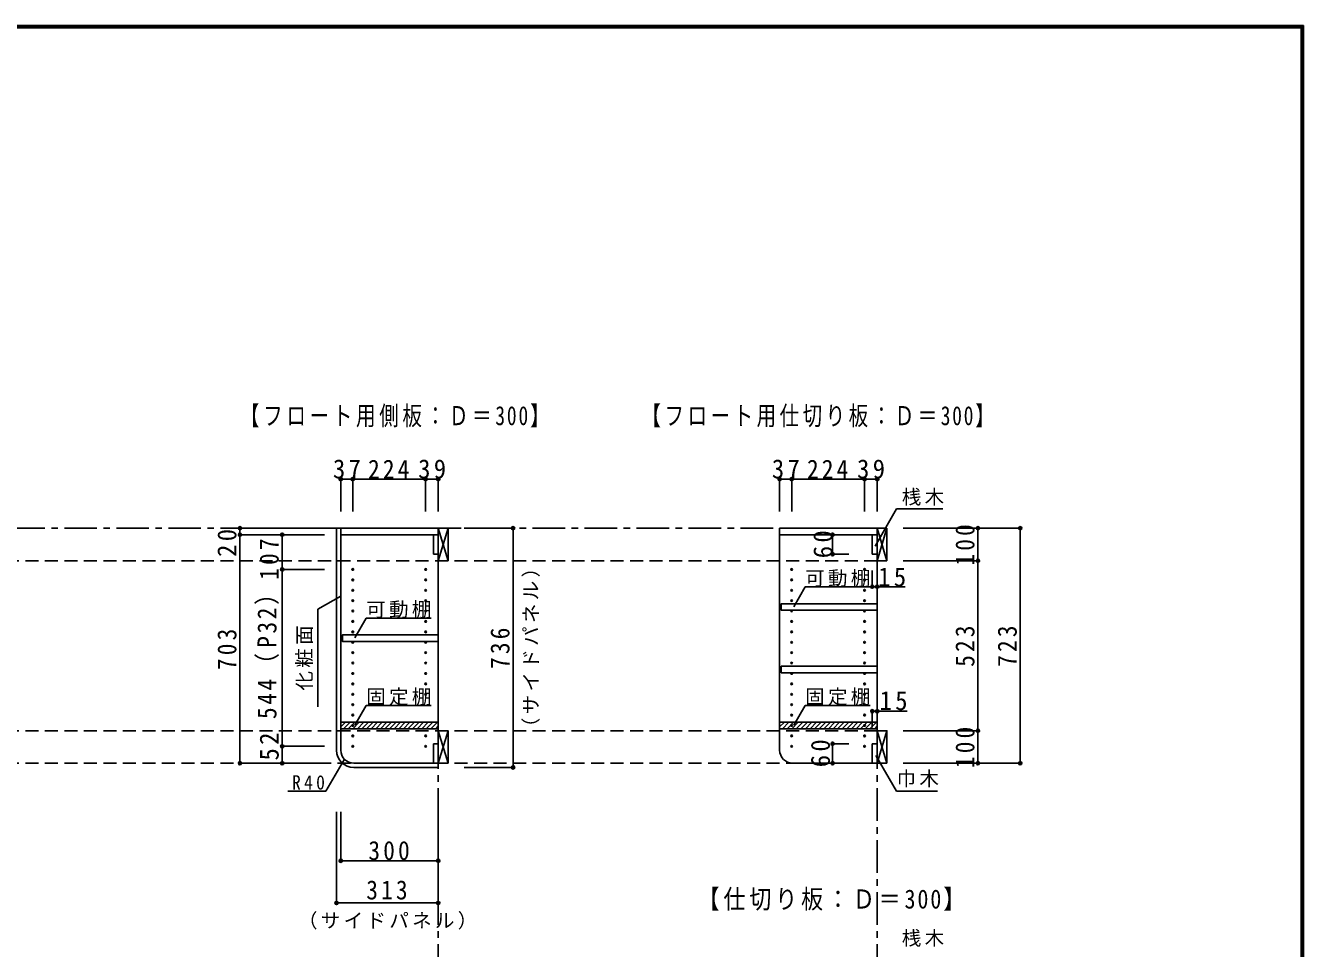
# Model space of a CAD drawing. Units: millimetres at full size, sheet at 1:20. Extents: x -3922 to 3878, y -2932 to 2722.
# Drawn here: x -53 to 3878, y -117 to 2722 of the extents above; entities that cross this region are included whole.
import ezdxf

# ---------------------------------------------------------------- set-up
doc = ezdxf.new("R2010")
doc.units = ezdxf.units.MM
doc.header["$LTSCALE"] = 20
doc.header["$PDMODE"] = 32
doc.header["$PDSIZE"] = 10
doc.linetypes.add('CHAIN1', pattern=[8, 5, -1, 1, -1])
doc.linetypes.add('DASHED2', pattern=[3, 2, -1])
for name, color, linetype in [('0-2_本体', 2, 'Continuous'), ('0-3_固定棚', 3, 'Continuous'), ('0-4_可動棚', 3, 'Continuous'), ('0-5', 4, 'Continuous'), ('0-7_桟木・巾木', 2, 'Continuous'), ('0-8_引き出し', 3, 'Continuous'), ('0-A_文字', 7, 'Continuous'), ('0-B_寸法', 7, 'Continuous'), ('0-C_ハッチ', 4, 'Continuous'), ('F-1_枠', 6, 'Continuous')]:
    doc.layers.add(name, color=color, linetype=linetype)
doc.styles.add('ＭＳ ゴシック', font='')
doc.styles.get('ＭＳ ゴシック').set_extended_font_data('MS Gothic')

msp = doc.modelspace()

# ---------------------------------------------------------------- linework, layer by layer
at = {"layer": '0-2_本体'}
for p, q in [((916.94, 1156.05), (916.94, 1176.05)), ((916.94, 1176.05), (1216.94, 1176.05)), ((1216.94, 1156.05), (916.94, 1156.05)), ((1216.94, 1176.05), (1216.94, 1156.05)), ((2566.94, 1156.05), (2266.94, 1156.05)), ((2566.94, 1176.05), (2566.94, 1156.05))]:
    msp.add_line(p, q, dxfattribs=at)
at = {"layer": '0-2_本体', "color": 3}
for p, q in [((956.94, 453.05), (1216.94, 453.05)), ((2306.94, 453.05), (2566.94, 453.05))]:
    msp.add_line(p, q, dxfattribs=at)
at = {"layer": '0-2_本体'}
msp.add_lwpolyline([(2266.94, 1156.05), (2266.94, 1176.05), (2566.94, 1176.05)], dxfattribs=at)
at = {"layer": '0-3_固定棚', "color": 2}
for p, q in [((916.94, 579.05), (1216.94, 579.05)), ((1216.94, 579.05), (1216.94, 559.05)), ((2266.94, 579.05), (2566.94, 579.05)), ((2566.94, 579.05), (2566.94, 559.05))]:
    msp.add_line(p, q, dxfattribs=at)
for points in [[(916.94, 579.05), (916.94, 559.05), (1216.94, 559.05)], [(2266.94, 579.05), (2266.94, 559.05), (2566.94, 559.05)]]:
    msp.add_lwpolyline(points, dxfattribs=at)
at = {"layer": '0-4_可動棚', "color": 2}
for points in [[(2566.94, 923.55), (2271.94, 923.55), (2271.94, 943.55), (2566.94, 943.55)], [(1216.94, 827.55), (921.94, 827.55), (921.94, 847.55), (1216.94, 847.55)], [(2271.94, 751.55), (2566.94, 751.55), (2566.94, 731.55), (2271.94, 731.55)]]:
    msp.add_lwpolyline(points, close=True, dxfattribs=at)
at = {"layer": '0-5', "color": 2}
for p, q in [((903.94, 1176.05), (903.94, 493.05)), ((916.94, 1176.05), (903.94, 1176.05)), ((1216.94, 440.05), (956.94, 440.05)), ((1216.94, 440.05), (1216.94, 453.05))]:
    msp.add_line(p, q, dxfattribs=at)
at = {"layer": '0-5', "color": 3}
for p, q in [((1216.94, 1156.05), (916.94, 1156.05)), ((916.94, 1156.05), (916.94, 493.05)), ((1216.94, 453.05), (1216.94, 1156.05)), ((2566.94, 1156.05), (2266.94, 1156.05)), ((2266.94, 1156.05), (2266.94, 493.05)), ((2566.94, 453.05), (2566.94, 1156.05))]:
    msp.add_line(p, q, dxfattribs=at)
at = {"layer": '0-5'}
for centre in [(953.94, 1049.05), (1177.94, 1049.05), (2303.94, 1049.05), (2527.94, 1049.05), (953.94, 1017.05), (953.94, 985.05), (1177.94, 1017.05), (1177.94, 985.05), (2303.94, 1017.05), (2303.94, 985.05), (2527.94, 1017.05), (2527.94, 985.05), (953.94, 953.05), (1177.94, 953.05), (2303.94, 953.05), (2527.94, 953.05), (953.94, 921.05), (1177.94, 921.05), (2303.94, 921.05), (2527.94, 921.05), (953.94, 889.05), (1177.94, 889.05), (2303.94, 889.05), (2527.94, 889.05), (2527.94, 889.05), (953.94, 857.05), (953.94, 825.05), (1177.94, 857.05), (1177.94, 825.05), (2303.94, 857.05), (2303.94, 825.05), (2527.94, 857.05), (2527.94, 825.05), (953.94, 793.05), (1177.94, 793.05), (2303.94, 793.05), (2527.94, 793.05), (953.94, 761.05), (1177.94, 761.05), (2303.94, 761.05), (2527.94, 761.05), (953.94, 729.05), (1177.94, 729.05), (2303.94, 729.05), (2527.94, 729.05), (953.94, 697.05), (1177.94, 697.05), (2303.94, 697.05), (2527.94, 697.05), (953.94, 665.05), (953.94, 633.05), (1177.94, 665.05), (2303.94, 665.05), (2303.94, 633.05), (2527.94, 665.05), (2527.94, 633.05), (2527.94, 633.05), (953.94, 601.05), (2303.94, 601.05), (2527.94, 601.05), (2527.94, 601.05), (953.94, 569.05), (2303.94, 569.05), (2527.94, 569.05), (2527.94, 569.05), (953.94, 537.05), (1177.94, 537.05), (2303.94, 537.05), (2527.94, 537.05), (953.94, 505.05), (1177.94, 505.05), (2303.94, 505.05), (2527.94, 505.05)]:
    msp.add_circle(centre, 2.5, dxfattribs=at)
at = {"layer": '0-5', "color": 2}
msp.add_arc((956.94, 493.05), 53, 180, 270, dxfattribs=at)
at = {"layer": '0-5', "color": 3}
for centre in [(956.94, 493.05), (2306.94, 493.05)]:
    msp.add_arc(centre, 40, 180, 270, dxfattribs=at)
at = {"layer": '0-7_桟木・巾木'}
for p, q in [((1216.94, 1156.05), (1201.94, 1156.05)), ((1201.94, 1096.05), (1201.94, 1156.05)), ((1216.94, 1156.05), (1216.94, 1115.05)), ((2566.94, 1156.05), (2551.94, 1156.05)), ((2551.94, 1096.05), (2551.94, 1156.05)), ((2566.94, 1156.05), (2566.94, 1115.05)), ((1201.94, 513.05), (1216.94, 513.05)), ((1216.94, 513.05), (1216.94, 453.05)), ((2551.94, 513.05), (2566.94, 513.05)), ((2566.94, 513.05), (2566.94, 453.05))]:
    msp.add_line(p, q, dxfattribs=at)
for points in [[(1216.94, 1096.05), (1205.44, 1096.05), (1201.94, 1096.05)], [(2566.94, 1096.05), (2555.44, 1096.05), (2551.94, 1096.05)], [(1216.94, 453.05), (1201.94, 453.05), (1201.94, 513.05)], [(2566.94, 453.05), (2551.94, 453.05), (2551.94, 513.05)]]:
    msp.add_lwpolyline(points, dxfattribs=at)
at = {"layer": '0-8_引き出し'}
for p, q in [((1216.94, 1176.05), (1216.94, 1076.05)), ((1246.94, 1176.05), (1216.94, 1176.05)), ((1246.94, 1076.05), (1246.94, 1176.05)), ((2566.94, 1176.05), (2566.94, 1076.05)), ((2596.94, 1176.05), (2566.94, 1176.05)), ((2596.94, 1076.05), (2596.94, 1176.05)), ((1216.94, 1076.05), (1246.94, 1076.05)), ((2566.94, 1076.05), (2596.94, 1076.05))]:
    msp.add_line(p, q, dxfattribs=at)
at = {"layer": '0-8_引き出し', "color": 7}
for p, q in [((1216.94, 1076.05), (1246.94, 1176.05)), ((1216.94, 1176.05), (1246.94, 1076.05)), ((2566.94, 1076.05), (2596.94, 1176.05)), ((2566.94, 1176.05), (2596.94, 1076.05)), ((1216.94, 553.05), (1246.94, 453.05)), ((1216.94, 453.05), (1246.94, 553.05)), ((2566.94, 553.05), (2596.94, 453.05)), ((2566.94, 453.05), (2596.94, 553.05))]:
    msp.add_line(p, q, dxfattribs=at)
at = {"layer": '0-8_引き出し'}
for points in [[(1246.94, 453.05), (1246.94, 553.05), (1216.94, 553.05), (1216.94, 453.05)], [(2596.94, 453.05), (2596.94, 553.05), (2566.94, 553.05), (2566.94, 453.05)]]:
    msp.add_lwpolyline(points, close=True, dxfattribs=at)
at = {"layer": '0-A_文字', "linetype": 'CHAIN1'}
for p, q in [((2566.94, 1176.05), (-2353.06, 1176.05)), ((1216.94, 1176.05), (1216.94, -1223.95)), ((2566.94, 1176.05), (2566.94, -1223.95))]:
    msp.add_line(p, q, dxfattribs=at)
at = {"layer": '0-A_文字'}
for p, q in [((2310.24, 934.49), (2345.25, 995.14)), ((2545.25, 995.14), (2345.25, 995.14)), ((916.94, 966.98), (846.94, 926.57)), ((846.94, 626.57), (846.94, 926.57)), ((960.24, 838.49), (995.25, 899.14)), ((1195.25, 899.14), (995.25, 899.14)), ((960.24, 569.99), (995.25, 630.64)), ((1195.25, 630.64), (995.25, 630.64)), ((2310.24, 569.99), (2345.25, 630.64)), ((2545.25, 630.64), (2345.25, 630.64)), ((2563.13, 476.78), (2626.37, 367.23)), ((928.09, 465.34), (871.45, 367.23)), ((871.45, 367.23), (754.39, 367.23)), ((2626.37, 367.23), (2752.4, 367.23))]:
    msp.add_line(p, q, dxfattribs=at)
msp.add_lwpolyline([(2560.27, 1120.58), (2626.37, 1235.09), (2768.61, 1235.09)], dxfattribs=at)
at = {"layer": '0-B_寸法', "color": 4}
for p, q in [((916.94, 1327.05), (916.94, 1227.05)), ((916.94, 1327.05), (1216.94, 1327.05)), ((953.94, 1327.05), (953.94, 1227.05)), ((1177.94, 1327.05), (1177.94, 1227.05)), ((1216.94, 1327.05), (1216.94, 1227.05)), ((2266.94, 1327.05), (2266.94, 1227.05)), ((2266.94, 1327.05), (2566.94, 1327.05)), ((2303.94, 1327.05), (2303.94, 1227.05)), ((2527.94, 1327.05), (2527.94, 1227.05)), ((2566.94, 1327.05), (2566.94, 1227.05)), ((606.94, 1176.05), (606.94, 1156.05)), ((606.94, 1176.05), (866.94, 1176.05)), ((606.94, 1156.05), (866.94, 1156.05)), ((606.94, 1156.05), (606.94, 453.05)), ((736.94, 1156.05), (866.94, 1156.05)), ((736.94, 1156.05), (736.94, 1049.05)), ((1446.94, 1176.05), (1296.94, 1176.05)), ((1446.94, 440.05), (1446.94, 1176.05)), ((2429.94, 1156.05), (2429.94, 1096.05)), ((2429.94, 1156.05), (2479.94, 1156.05)), ((2876.94, 1176.05), (2646.94, 1176.05)), ((2876.94, 1076.05), (2876.94, 1176.05)), ((3006.94, 1176.05), (2876.94, 1176.05)), ((3006.94, 1176.05), (3006.94, 453.05)), ((2429.94, 1096.05), (2479.94, 1096.05)), ((2876.94, 1076.05), (2646.94, 1076.05)), ((2876.94, 1076.05), (2646.94, 1076.05)), ((2876.94, 1076.05), (2876.94, 553.05)), ((736.94, 1049.05), (866.94, 1049.05)), ((736.94, 1049.05), (736.94, 505.05)), ((2551.94, 996.05), (2551.94, 1046.05)), ((2566.94, 996.05), (2566.94, 1046.05)), ((2551.94, 996.05), (2652.61, 996.05)), ((2551.94, 613.05), (2551.94, 563.05)), ((2551.94, 613.05), (2659.42, 613.05)), ((2566.94, 613.05), (2566.94, 563.05)), ((2876.94, 553.05), (2646.94, 553.05)), ((2876.94, 553.05), (2876.94, 453.05)), ((2429.94, 513.05), (2429.94, 453.05)), ((2429.94, 513.05), (2479.94, 513.05)), ((736.94, 505.05), (866.94, 505.05)), ((736.94, 505.05), (736.94, 453.05)), ((606.94, 453.05), (866.94, 453.05)), ((736.94, 453.05), (866.94, 453.05)), ((1446.94, 440.05), (1296.94, 440.05)), ((2429.94, 453.05), (2479.94, 453.05)), ((2876.94, 453.05), (2646.94, 453.05)), ((3006.94, 453.05), (2876.94, 453.05)), ((903.94, 23.05), (903.94, 303.05)), ((916.94, 153.05), (916.94, 303.05)), ((1216.94, 153.05), (1216.94, 303.05)), ((916.94, 153.05), (1216.94, 153.05)), ((1216.94, 23.05), (1216.94, 153.05)), ((903.94, 23.05), (1216.94, 23.05))]:
    msp.add_line(p, q, dxfattribs=at)
at = {"layer": '0-B_寸法', "color": 4, "linetype": 'DASHED2'}
for p, q in [((2566.94, 1076.05), (-2023.06, 1076.05)), ((2566.94, 553.05), (-2023.06, 553.05)), ((2566.94, 453.05), (-2023.06, 453.05))]:
    msp.add_line(p, q, dxfattribs=at)
at = {"layer": '0-B_寸法'}
for p in [(916.94, 1327.05), (953.94, 1327.05), (1177.94, 1327.05), (1216.94, 1327.05), (2266.94, 1327.05), (2303.94, 1327.05), (2527.94, 1327.05), (2566.94, 1327.05), (606.94, 1176.05), (1446.94, 1176.05), (2876.94, 1176.05), (3006.94, 1176.05), (606.94, 1156.05), (736.94, 1156.05), (2429.94, 1156.05), (2429.94, 1096.05), (2876.94, 1076.05), (736.94, 1049.05), (2551.94, 996.05), (2566.94, 996.05), (2551.94, 613.05), (2566.94, 613.05), (2876.94, 553.05), (2429.94, 513.05), (736.94, 505.05), (606.94, 453.05), (736.94, 453.05), (1446.94, 440.05), (2429.94, 453.05), (2876.94, 453.05), (3006.94, 453.05), (916.94, 153.05), (1216.94, 153.05), (903.94, 23.05), (1216.94, 23.05)]:
    msp.add_point(p, dxfattribs=at)
at = {"layer": '0-C_ハッチ'}
for p, q in [((916.94, 564.54), (931.45, 579.05)), ((925.59, 559.05), (945.59, 579.05)), ((939.73, 559.05), (959.73, 579.05)), ((953.88, 559.05), (973.88, 579.05)), ((968.02, 559.05), (988.02, 579.05)), ((982.16, 559.05), (1002.16, 579.05)), ((996.3, 559.05), (1016.3, 579.05)), ((1010.44, 559.05), (1030.44, 579.05)), ((1024.59, 559.05), (1044.59, 579.05)), ((1038.73, 559.05), (1058.73, 579.05)), ((1052.87, 559.05), (1072.87, 579.05)), ((1067.01, 559.05), (1087.01, 579.05)), ((1081.16, 559.05), (1101.16, 579.05)), ((1095.3, 559.05), (1115.3, 579.05)), ((1109.44, 559.05), (1129.44, 579.05)), ((1123.58, 559.05), (1143.58, 579.05)), ((1137.72, 559.05), (1157.72, 579.05)), ((1151.87, 559.05), (1171.87, 579.05)), ((1166.01, 559.05), (1186.01, 579.05)), ((1180.15, 559.05), (1200.15, 579.05)), ((1194.29, 559.05), (1214.29, 579.05)), ((1208.43, 559.05), (1216.94, 567.55)), ((2266.94, 564.54), (2281.45, 579.05)), ((2275.59, 559.05), (2295.59, 579.05)), ((2289.73, 559.05), (2309.73, 579.05)), ((2303.88, 559.05), (2323.88, 579.05)), ((2318.02, 559.05), (2338.02, 579.05)), ((2332.16, 559.05), (2352.16, 579.05)), ((2346.3, 559.05), (2366.3, 579.05)), ((2360.44, 559.05), (2380.44, 579.05)), ((2374.59, 559.05), (2394.59, 579.05)), ((2388.73, 559.05), (2408.73, 579.05)), ((2402.87, 559.05), (2422.87, 579.05)), ((2417.01, 559.05), (2437.01, 579.05)), ((2431.16, 559.05), (2451.16, 579.05)), ((2445.3, 559.05), (2465.3, 579.05)), ((2459.44, 559.05), (2479.44, 579.05)), ((2473.58, 559.05), (2493.58, 579.05)), ((2487.72, 559.05), (2507.72, 579.05)), ((2501.87, 559.05), (2521.87, 579.05)), ((2516.01, 559.05), (2536.01, 579.05)), ((2530.15, 559.05), (2550.15, 579.05)), ((2544.29, 559.05), (2564.29, 579.05)), ((2558.43, 559.05), (2566.94, 567.55))]:
    msp.add_line(p, q, dxfattribs=at)
at = {"layer": 'F-1_枠'}
for p, q in [((-3922.03, 2722.29), (3877.97, 2722.29)), ((-3922.03, 2718.96), (3877.97, 2718.96)), ((-3922.03, 2715.63), (3877.97, 2715.63)), ((3871.3, 2722.29), (3871.3, -2864.37)), ((3874.63, 2722.29), (3874.63, -2864.37)), ((3877.97, 2722.29), (3877.97, -2864.37))]:
    msp.add_line(p, q, dxfattribs=at)

# ---------------------------------------------------------------- texts
at = {"layer": '0-A_文字', "attachment_point": 7, "style": 'ＭＳ ゴシック'}
for s, insert, char_height in [('\\T1.19;\\W0.75;【フロート用側板：Ｄ＝300】', (606.94, 1486.05), 58.65), ('\\T1.18;\\W0.75;【フロート用仕切り板：Ｄ＝300】', (1841.94, 1486.05), 58.65), ('\\T1.17;桟木', (2642.58, 1245.3), 43.99), ('\\T1.17;可動棚', (2345.25, 995.14), 43.99), ('\\T1.17;可動棚', (995.25, 899.14), 43.99), ('\\T1.17;固定棚', (995.25, 630.64), 43.99), ('\\T1.17;固定棚', (2345.25, 630.64), 43.99), ('\\T1.17;巾木', (2626.37, 379.18), 43.99), ('\\T1.38;\\W0.9;R40', (766.94, 371.37), 43.99), ('\\T1.17;\\W0.85;【仕切り板：Ｄ＝300】', (2014.44, -0.95), 58.65), ('\\T1.17;桟木', (2642.58, -111.7), 43.99)]:
    msp.add_mtext(s, dxfattribs=dict(at, insert=insert, char_height=char_height))
at = {"layer": '0-A_文字', "insert": (831.94, 676.57), "char_height": 43.99, "attachment_point": 7, "rotation": 90, "style": 'ＭＳ ゴシック'}
msp.add_mtext('\\T1.17;化粧面', dxfattribs=at)
at = {"layer": '0-B_寸法', "attachment_point": 7, "style": 'ＭＳ ゴシック'}
for s, insert, char_height in [('\\T1.27;\\W0.95;37', (892.94, 1328.26), 58.65), ('\\T1.27;\\W0.9;224', (1000.94, 1328.26), 58.65), ('\\T1.27;\\W0.95;39', (1154.94, 1328.26), 58.65), ('\\T1.27;\\W0.95;37', (2242.94, 1328.26), 58.65), ('\\T1.27;\\W0.9;224', (2350.94, 1328.26), 58.65), ('\\T1.27;\\W0.95;39', (2504.94, 1328.26), 58.65), ('\\T1.27;\\W0.95;15', (2569.83, 996.05), 58.65), ('\\T1.27;\\W0.95;15', (2574.19, 615.52), 58.65), ('\\T1.27;\\W0.9;300', (1001.94, 154.26), 58.65), ('\\T1.27;\\W0.9;313', (995.44, 33.05), 58.65), ('\\T1.17;（サイドパネル）', (785.44, -58.63), 43.99)]:
    msp.add_mtext(s, dxfattribs=dict(at, insert=insert, char_height=char_height))
at = {"layer": '0-B_寸法', "attachment_point": 7, "rotation": 90, "style": 'ＭＳ ゴシック'}
for s, insert, char_height in [('\\T1.27;\\W0.9;100', (2866.94, 1061.05), 58.65), ('\\T1.27;\\W0.95;20', (596.94, 1087.67), 58.65), ('\\T1.27;\\W0.9;107', (726.94, 1017.27), 58.65), ('\\T1.27;\\W0.95;60', (2429.94, 1083.55), 58.65), ('\\T1.17;（サイドパネル）', (1529.44, 533.05), 43.99), ('\\T1.22;\\W0.9;544（P32）', (726.94, 588.91), 58.65), ('\\T1.27;\\W0.9;736', (1436.94, 743.05), 58.65), ('\\T1.27;\\W0.9;523', (2866.94, 749.55), 58.65), ('\\T1.27;\\W0.9;723', (2996.94, 749.55), 58.65), ('\\T1.27;\\W0.9;703', (596.94, 739.55), 58.65), ('\\T1.27;\\W0.9;100', (2866.94, 438.05), 58.65), ('\\T1.27;\\W0.95;52', (726.94, 461.32), 58.65), ('\\T1.27;\\W0.95;60', (2422.33, 440.55), 58.65)]:
    msp.add_mtext(s, dxfattribs=dict(at, insert=insert, char_height=char_height))

doc.saveas('drawing.dxf')
